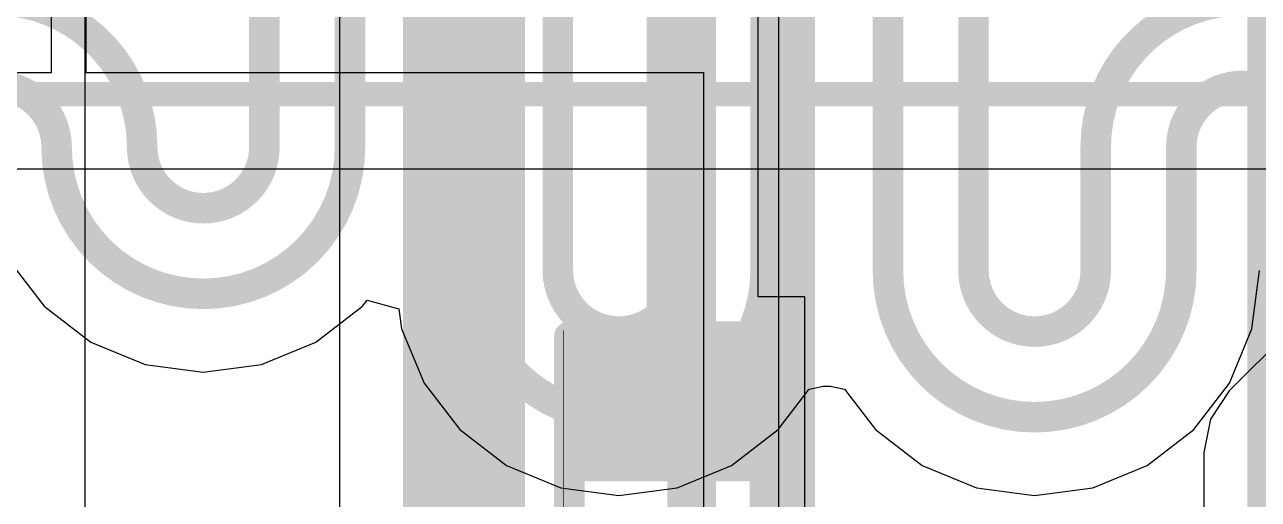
# Model space of a CAD drawing. Header units: inches. Extents: x 0 to 5271, y 0 to 5417.
# Drawn here: x 92.35 to 97.48, y 69.15 to 71.12 of the extents above; entities that cross this region are included whole.
import ezdxf

# ---------------------------------------------------------------- set-up
doc = ezdxf.new("R2010")
doc.units = ezdxf.units.IN
for name, color, linetype in [('Bottom Layer', 5, 'Continuous'), ('Bottom Overlay', 54, 'Continuous'), ('Bottom Paste', 16, 'Continuous'), ('Bottom Solder', 6, 'Continuous'), ('L2_GND1', 16, 'Continuous'), ('L3_SIG1', 76, 'Continuous'), ('L5_GND2', 156, 'Continuous'), ('Top Layer', 1, 'Continuous')]:
    doc.layers.add(name, color=color, linetype=linetype)

# ---------------------------------------------------------------- blocks, each defined once
blk = doc.blocks.new('R___0402_B_33')
at = {"layer": 'Bottom Layer'}
for points in [[(-0.2413, 0.3175), (-0.2413, -0.3175), (-0.6985, -0.3175), (-0.6985, 0.3175)], [(0.6985, 0.3175), (0.6985, -0.3175), (0.2413, -0.3175), (0.2413, 0.3175)]]:
    blk.add_hatch(color=5, dxfattribs=at).paths.add_polyline_path(points)
at = {"layer": 'Bottom Paste'}
for points in [[(-0.2413, 0.3175), (-0.2413, -0.3175), (-0.6985, -0.3175), (-0.6985, 0.3175)], [(0.6985, 0.3175), (0.6985, -0.3175), (0.2413, -0.3175), (0.2413, 0.3175)]]:
    blk.add_hatch(color=16, dxfattribs=at).paths.add_polyline_path(points)
at = {"layer": 'Bottom Solder'}
for points in [[(-0.1863, 0.3725), (-0.1863, -0.3725), (-0.7535, -0.3725), (-0.7535, 0.3725)], [(0.7535, 0.3725), (0.7535, -0.3725), (0.1863, -0.3725), (0.1863, 0.3725)]]:
    blk.add_hatch(color=6, dxfattribs=at).paths.add_polyline_path(points)
at = {"layer": 'Bottom Overlay'}
for points in [[(-0.7874, 0.4064, 0.127, 0.127, 0), (0.7874, 0.4064, 0.127, 0.127, 0)], [(-0.7874, 0.4064, 0.127, 0.127, 0), (-0.7874, -0.4064, 0.127, 0.127, 0)], [(0.7874, 0.4064, 0.127, 0.127, 0), (0.7874, -0.4064, 0.127, 0.127, 0)], [(-0.8128, 0.4318, 0.00323, 0.00323, 0), (0.8128, 0.4318, 0.00323, 0.00323, 0)], [(-0.7874, -0.4064, 0.127, 0.127, 0), (0.7874, -0.4064, 0.127, 0.127, 0)]]:
    blk.add_lwpolyline(points, format="xyseb", dxfattribs=at)
for points in [[(-0.8191, 0.4064, 0.0635, 0.0635, 1), (-0.7556, 0.4064, 0.0635, 0.0635, 1)], [(-0.8191, 0.4064, 0.0635, 0.0635, 1), (-0.7556, 0.4064, 0.0635, 0.0635, 1)], [(0.7556, 0.4064, 0.0635, 0.0635, 1), (0.8191, 0.4064, 0.0635, 0.0635, 1)], [(0.7556, 0.4064, 0.0635, 0.0635, 1), (0.8191, 0.4064, 0.0635, 0.0635, 1)], [(-0.8136, 0.4318, 0.00161, 0.00161, 1), (-0.812, 0.4318, 0.00161, 0.00161, 1)], [(0.812, 0.4318, 0.00161, 0.00161, 1), (0.8136, 0.4318, 0.00161, 0.00161, 1)], [(-0.8191, -0.4064, 0.0635, 0.0635, 1), (-0.7556, -0.4064, 0.0635, 0.0635, 1)], [(-0.8191, -0.4064, 0.0635, 0.0635, 1), (-0.7556, -0.4064, 0.0635, 0.0635, 1)], [(0.7556, -0.4064, 0.0635, 0.0635, 1), (0.8191, -0.4064, 0.0635, 0.0635, 1)], [(0.7556, -0.4064, 0.0635, 0.0635, 1), (0.8191, -0.4064, 0.0635, 0.0635, 1)]]:
    blk.add_lwpolyline(points, format="xyseb", close=True, dxfattribs=at)

msp = doc.modelspace()

# ---------------------------------------------------------------- linework, layer by layer
at = {"layer": 'Bottom Layer'}
for p, q in [((95.3999, 69.9897), (95.3999, 73.1313)), ((95.5929, 69.9897), (95.3999, 69.9897)), ((95.5929, 68.8209), (95.5929, 69.9897))]:
    msp.add_line(p, q, dxfattribs=at)
for points in [[(95.0373, 69.542, 0.2032, 0.2032, 0), (95.0373, 73.5522, 0.2032, 0.2032, 0)], [(95.0373, 69.542, 0.2032, 0.2032, 0), (95.0722, 69.5071, 0.2032, 0.2032, 0)]]:
    msp.add_lwpolyline(points, format="xyseb", dxfattribs=at)
for points in [[(94.9865, 69.542, 0.1016, 0.1016, 1), (95.0881, 69.542, 0.1016, 0.1016, 1)], [(94.9865, 69.542, 0.1016, 0.1016, 1), (95.0881, 69.542, 0.1016, 0.1016, 1)], [(95.0214, 69.5071, 0.1016, 0.1016, 1), (95.123, 69.5071, 0.1016, 0.1016, 1)]]:
    msp.add_lwpolyline(points, format="xyseb", close=True, dxfattribs=at)
at = {"layer": 'L2_GND1'}
msp.add_line((86.9783, 70.5211), (101.9331, 70.5211), dxfattribs=at)
for points in [[(88.884, 70.8319, 0.1016, 0.1016, 0), (93.5937, 70.8319, 0.1016, 0.1016, 0)], [(93.5937, 70.8319, 0.1016, 0.1016, 0), (108.4314, 70.8319, 0.1016, 0.1016, 0)]]:
    msp.add_lwpolyline(points, format="xyseb", dxfattribs=at)
msp.add_lwpolyline([(93.5683, 70.8319, 0.0508, 0.0508, 1), (93.6191, 70.8319, 0.0508, 0.0508, 1)], format="xyseb", close=True, dxfattribs=at)
msp.add_lwpolyline([(93.5683, 70.8319, 0.0508, 0.0508, 1), (93.6191, 70.8319, 0.0508, 0.0508, 1)], format="xyseb", close=True, dxfattribs=at)
at = {"layer": 'L3_SIG1'}
for p, q in [((93.6591, 74.1472), (93.6591, 68.7623)), ((92.6027, 41.9118), (92.6027, 73.9057)), ((99.7469, 71.9894), (97.3572, 69.5998)), ((95.4856, 63.1578), (95.4856, 71.4709)), ((97.3572, 69.5998), (97.2786, 69.4822)), ((97.2786, 69.4822), (97.251, 69.3434)), ((97.251, 69.3434), (97.2511, 69.3434)), ((97.2511, 69.3434), (97.2511, 60.1252))]:
    msp.add_line(p, q, dxfattribs=at)
for points in [[(94.177, 68.5862, 0.508, 0.508, 0), (94.177, 74.5298, 0.508, 0.508, 0)], [(95.123, 60.9854, 0.2032, 0.2032, 0), (95.123, 71.6211, 0.2032, 0.2032, 0)]]:
    msp.add_lwpolyline(points, format="xyseb", dxfattribs=at)
at = {"layer": 'L5_GND2'}
for p, q in [((92.284, 70.1444), (92.4326, 69.9508)), ((97.4515, 69.8577), (97.4833, 70.0997)), ((93.7551, 69.9508), (93.7742, 69.9757)), ((93.7742, 69.9757), (93.9069, 69.9401)), ((92.4326, 69.9508), (92.6263, 69.8022)), ((93.5614, 69.8022), (93.7551, 69.9508)), ((93.9069, 69.9401), (93.9178, 69.8577)), ((93.9178, 69.8577), (94.0112, 69.6321)), ((97.3581, 69.6321), (97.4515, 69.8577)), ((92.6263, 69.8022), (92.8518, 69.7087)), ((93.3359, 69.7087), (93.5614, 69.8022)), ((92.8518, 69.7087), (93.0938, 69.6769)), ((93.0938, 69.6769), (93.3359, 69.7087)), ((94.0112, 69.6321), (94.1598, 69.4385)), ((95.6114, 69.6068), (95.671, 69.6187)), ((95.671, 69.6187), (95.6983, 69.6187)), ((95.6983, 69.6187), (95.7578, 69.6068)), ((97.2095, 69.4385), (97.3581, 69.6321)), ((95.4823, 69.4385), (95.6114, 69.6068)), ((95.7578, 69.6068), (95.887, 69.4385)), ((94.1598, 69.4385), (94.3535, 69.2899)), ((95.2886, 69.2899), (95.4823, 69.4385)), ((95.887, 69.4385), (96.0807, 69.2899)), ((97.0158, 69.2899), (97.2095, 69.4385)), ((94.3535, 69.2899), (94.579, 69.1964)), ((95.0631, 69.1964), (95.2886, 69.2899)), ((96.0807, 69.2899), (96.3062, 69.1964)), ((96.7903, 69.1964), (97.0158, 69.2899)), ((94.579, 69.1964), (94.821, 69.1646)), ((94.821, 69.1646), (95.0631, 69.1964)), ((96.3062, 69.1964), (96.5482, 69.1646)), ((96.5482, 69.1646), (96.7903, 69.1964))]:
    msp.add_line(p, q, dxfattribs=at)
for points in [[(95.075, 70.0997, 0.127, 0.127, 0), (95.075, 72.0427, 0.127, 0.127, 0)], [(95.4306, 70.0997, 0.127, 0.127, 0), (95.4306, 72.0427, 0.127, 0.127, 0)], [(95.9386, 70.0997, 0.127, 0.127, 0), (95.9386, 72.0427, 0.127, 0.127, 0)], [(96.2942, 70.0997, 0.127, 0.127, 0), (96.2942, 72.0427, 0.127, 0.127, 0)], [(93.3478, 70.612, 0.127, 0.127, 0), (93.3478, 71.8545, 0.127, 0.127, 0)], [(93.7034, 70.612, 0.127, 0.127, 0), (93.7034, 71.8545, 0.127, 0.127, 0)], [(94.2114, 70.0997, 0.127, 0.127, 0), (94.2114, 71.8545, 0.127, 0.127, 0)], [(94.567, 70.0997, 0.127, 0.127, 0), (94.567, 71.8545, 0.127, 0.127, 0)], [(92.2302, 71.2216, 0.127, 0.127, -0.414214), (92.8398, 70.612, 0.127, 0.127, 0)], [(96.8022, 70.612, 0.127, 0.127, -0.414214), (97.4118, 71.2216, 0.127, 0.127, 0)], [(92.2302, 70.866, 0.127, 0.127, -0.414214), (92.4842, 70.612, 0.127, 0.127, 0)], [(97.1578, 70.612, 0.127, 0.127, -0.414214), (97.4118, 70.866, 0.127, 0.127, 0)], [(97.4118, 70.866, 0.127, 0.127, 0), (97.6531, 70.866, 0.127, 0.127, 0)], [(92.4842, 70.612, 0.127, 0.127, 0), (92.4842, 70.612, 0.127, 0.127, 0)], [(93.7034, 70.612, 0.127, 0.127, -1), (92.4842, 70.612, 0.127, 0.127, 0)], [(92.8398, 70.612, 0.127, 0.127, 0), (92.8398, 70.612, 0.127, 0.127, 0)], [(93.3478, 70.612, 0.127, 0.127, -1), (92.8398, 70.612, 0.127, 0.127, 0)], [(96.8022, 70.0997, 0.127, 0.127, 0), (96.8022, 70.612, 0.127, 0.127, 0)], [(97.1578, 70.0997, 0.127, 0.127, 0), (97.1578, 70.612, 0.127, 0.127, 0)], [(95.4306, 70.0997, 0.127, 0.127, -1), (94.2114, 70.0997, 0.127, 0.127, 0)], [(95.075, 70.0997, 0.127, 0.127, -1), (94.567, 70.0997, 0.127, 0.127, 0)], [(97.1578, 70.0997, 0.127, 0.127, -1), (95.9386, 70.0997, 0.127, 0.127, 0)], [(96.8022, 70.0997, 0.127, 0.127, -1), (96.2942, 70.0997, 0.127, 0.127, 0)]]:
    msp.add_lwpolyline(points, format="xyseb", dxfattribs=at)
for points in [[(97.3801, 70.866, 0.0635, 0.0635, 1), (97.4436, 70.866, 0.0635, 0.0635, 1)], [(97.3801, 70.866, 0.0635, 0.0635, 1), (97.4436, 70.866, 0.0635, 0.0635, 1)], [(92.4525, 70.612, 0.0635, 0.0635, 1), (92.516, 70.612, 0.0635, 0.0635, 1)], [(92.4525, 70.612, 0.0635, 0.0635, 1), (92.516, 70.612, 0.0635, 0.0635, 1)], [(92.4525, 70.612, 0.0635, 0.0635, 1), (92.516, 70.612, 0.0635, 0.0635, 1)], [(92.4525, 70.612, 0.0635, 0.0635, 1), (92.516, 70.612, 0.0635, 0.0635, 1)], [(92.8081, 70.612, 0.0635, 0.0635, 1), (92.8716, 70.612, 0.0635, 0.0635, 1)], [(92.8081, 70.612, 0.0635, 0.0635, 1), (92.8716, 70.612, 0.0635, 0.0635, 1)], [(92.8081, 70.612, 0.0635, 0.0635, 1), (92.8716, 70.612, 0.0635, 0.0635, 1)], [(92.8081, 70.612, 0.0635, 0.0635, 1), (92.8716, 70.612, 0.0635, 0.0635, 1)], [(93.3161, 70.612, 0.0635, 0.0635, 1), (93.3796, 70.612, 0.0635, 0.0635, 1)], [(93.3161, 70.612, 0.0635, 0.0635, 1), (93.3796, 70.612, 0.0635, 0.0635, 1)], [(93.6717, 70.612, 0.0635, 0.0635, 1), (93.7352, 70.612, 0.0635, 0.0635, 1)], [(93.6717, 70.612, 0.0635, 0.0635, 1), (93.7352, 70.612, 0.0635, 0.0635, 1)], [(96.7705, 70.612, 0.0635, 0.0635, 1), (96.834, 70.612, 0.0635, 0.0635, 1)], [(96.7705, 70.612, 0.0635, 0.0635, 1), (96.834, 70.612, 0.0635, 0.0635, 1)], [(97.1261, 70.612, 0.0635, 0.0635, 1), (97.1896, 70.612, 0.0635, 0.0635, 1)], [(97.1261, 70.612, 0.0635, 0.0635, 1), (97.1896, 70.612, 0.0635, 0.0635, 1)], [(94.1797, 70.0997, 0.0635, 0.0635, 1), (94.2432, 70.0997, 0.0635, 0.0635, 1)], [(94.1797, 70.0997, 0.0635, 0.0635, 1), (94.2432, 70.0997, 0.0635, 0.0635, 1)], [(94.5353, 70.0997, 0.0635, 0.0635, 1), (94.5988, 70.0997, 0.0635, 0.0635, 1)], [(94.5353, 70.0997, 0.0635, 0.0635, 1), (94.5988, 70.0997, 0.0635, 0.0635, 1)], [(95.0433, 70.0997, 0.0635, 0.0635, 1), (95.1068, 70.0997, 0.0635, 0.0635, 1)], [(95.0433, 70.0997, 0.0635, 0.0635, 1), (95.1068, 70.0997, 0.0635, 0.0635, 1)], [(95.3989, 70.0997, 0.0635, 0.0635, 1), (95.4624, 70.0997, 0.0635, 0.0635, 1)], [(95.3989, 70.0997, 0.0635, 0.0635, 1), (95.4624, 70.0997, 0.0635, 0.0635, 1)], [(95.9069, 70.0997, 0.0635, 0.0635, 1), (95.9704, 70.0997, 0.0635, 0.0635, 1)], [(95.9069, 70.0997, 0.0635, 0.0635, 1), (95.9704, 70.0997, 0.0635, 0.0635, 1)], [(96.2625, 70.0997, 0.0635, 0.0635, 1), (96.326, 70.0997, 0.0635, 0.0635, 1)], [(96.2625, 70.0997, 0.0635, 0.0635, 1), (96.326, 70.0997, 0.0635, 0.0635, 1)], [(96.7705, 70.0997, 0.0635, 0.0635, 1), (96.834, 70.0997, 0.0635, 0.0635, 1)], [(96.7705, 70.0997, 0.0635, 0.0635, 1), (96.834, 70.0997, 0.0635, 0.0635, 1)], [(97.1261, 70.0997, 0.0635, 0.0635, 1), (97.1896, 70.0997, 0.0635, 0.0635, 1)], [(97.1261, 70.0997, 0.0635, 0.0635, 1), (97.1896, 70.0997, 0.0635, 0.0635, 1)]]:
    msp.add_lwpolyline(points, format="xyseb", close=True, dxfattribs=at)
at = {"layer": 'Top Layer'}
for p, q in [((92.4633, 70.922), (92.4633, 73.43)), ((92.6053, 73.43), (92.6053, 70.922)), ((87.1054, 70.922), (92.4633, 70.922)), ((92.6053, 70.922), (95.1718, 70.922)), ((95.1718, 70.922), (95.1718, 60.8192))]:
    msp.add_line(p, q, dxfattribs=at)
for points in [[(95.5344, 48.3992, 0.2032, 0.2032, 0), (95.5344, 72.176, 0.2032, 0.2032, 0)], [(97.5344, 48.7305, 0.2032, 0.2032, 0), (97.5344, 72.176, 0.2032, 0.2032, 0)]]:
    msp.add_lwpolyline(points, format="xyseb", dxfattribs=at)

# ---------------------------------------------------------------- block references
at = {"rotation": 90}
msp.add_blockref('R___0402_B_33', (95.0214, 69.0372), dxfattribs=at)

doc.saveas('drawing.dxf')
